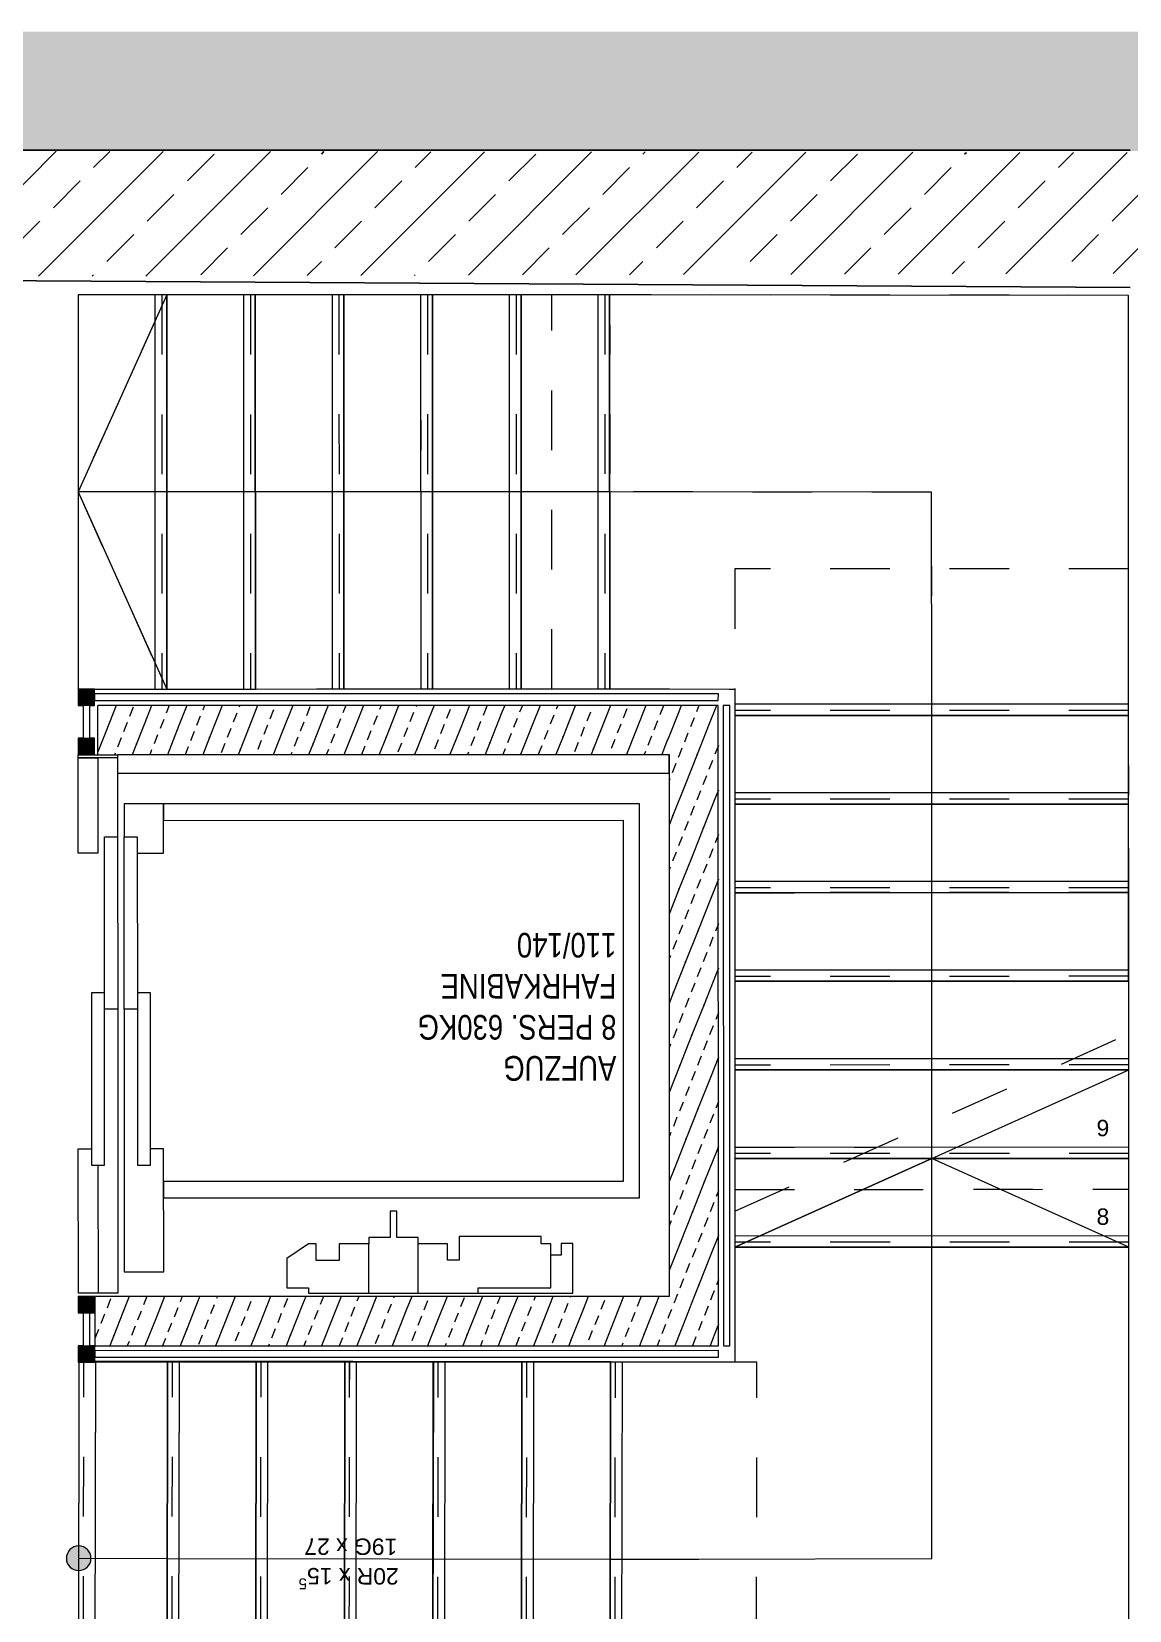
# Model space of a CAD drawing. Header units: millimetres. Extents: x 2865.5 to 2884.6, y 1727 to 1740.
# Drawn here: x 2877.34 to 2879.179, y 1734.844 to 1737.488 of the extents above; entities that cross this region are included whole.
import ezdxf

# ---------------------------------------------------------------- set-up
doc = ezdxf.new("R2010")
doc.units = ezdxf.units.MM
doc.set_wipeout_variables(frame=1)
doc.linetypes.add('Dashed Small', pattern=[141.111111, 70.555556, -70.555556])
doc.linetypes.add('Wipeout_Contour', pattern=[1000, 0, -1000])
for name, color, linetype in [('02-FIL-G00-L04-LILA', 223, 'Continuous'), ('02-FIL-G00-L04-STB', 8, 'Continuous'), ('New_010 Aussenwände', 7, 'Continuous'), ('New_015 Innenwände', 7, 'Continuous'), ('New_055 Treppen _ Lift', 7, 'Continuous'), ('New_Stützen', 7, 'Continuous')]:
    doc.layers.add(name, color=color, linetype=linetype)
for name, color, linetype, lineweight in [('New_010 Aussenwände_Pen_No__1', 7, 'Continuous', 13), ('New_015 Innenwände_Pen_No__1', 7, 'Continuous', 13), ('New_055 Treppen _ Lift_Pen_No__1', 7, 'Continuous', 13), ('New_055 Treppen _ Lift_Pen_No__91', 255, 'Continuous', 13), ('New_160 Beschriftungen Ausführung_Pen_No__1', 7, 'Continuous', 13), ('New_255 Plangrafiken_Pen_No__1', 7, 'Continuous', 13), ('New_Stützen_Pen_No__1', 7, 'Continuous', 13)]:
    doc.layers.add(name, color=color, linetype=linetype, lineweight=lineweight)
doc.layers.add('New_055 Treppen _ Lift_Pen_No__71', color=196, linetype='Continuous', lineweight=13, true_color=0x35006a)
doc.styles.add('GENERATED_STYLE_1', font='arial.ttf')
doc.styles.add('GENERATED_STYLE_2', font='arial.ttf', dxfattribs={"width": 0.8})
pattern_1 = [(45, (12240439.16, 356160438.36), (-70.710678, 70.710678), [30, -20]), (45, (12240403.8, 356160473.71), (-70.710678, 70.710678), [100, 0])]

# ---------------------------------------------------------------- blocks, each defined once
blk = doc.blocks.new('Stair_1', base_point=(12240439.2, 356160438.4))
at = {"layer": 'New_055 Treppen _ Lift_Pen_No__71', "linetype": 'Continuous', "lineweight": 13, "true_color": 0x35006a}
blk.add_hatch(color=196, dxfattribs=at).paths.add_polyline_path([(12550695.1, 356220336.9, 1), (12550665.3, 356220268.1, 1)])
at = {"layer": 'New_055 Treppen _ Lift_Pen_No__1', "color": 7, "linetype": 'Continuous', "lineweight": 13}
for p, q in [((12547981.4, 356222121.9), (12547475, 356220949.7)), ((12547981.4, 356222121.9), (12547475, 356220949.7)), ((12548923.9, 356220410.9), (12549401.4, 356221511.4)), ((12548923.9, 356220410.9), (12549401.4, 356221511.4)), ((12548923.9, 356220410.9), (12549401.4, 356221511.4)), ((12549433.5, 356221497.5), (12548956.1, 356220397)), ((12548956.1, 356220397), (12549433.5, 356221497.5)), ((12549171.7, 356220303.9), (12549649, 356221404)), ((12549681.1, 356221390.1), (12549203.8, 356220290)), ((12549203.8, 356220290), (12549681.1, 356221390.1)), ((12548294.8, 356221334.5), (12548025.8, 356220711.8)), ((12548947.5, 356221054.3), (12548294.8, 356221334.5)), ((12549419.4, 356220196.9), (12549896.6, 356221296.6)), ((12549928.7, 356221282.6), (12549451.6, 356220183)), ((12549451.6, 356220183), (12549928.7, 356221282.6)), ((12549667.2, 356220089.9), (12550144.2, 356221189.1)), ((12550176.3, 356221175.2), (12549699.3, 356220076)), ((12549699.3, 356220076), (12550176.3, 356221175.2)), ((12549914.9, 356219982.8), (12550391.7, 356221081.7)), ((12550423.9, 356221067.8), (12549947.1, 356219968.9)), ((12549947.1, 356219968.9), (12550423.9, 356221067.8)), ((12549194.7, 356220947.1), (12548947.5, 356221054.3)), ((12550162.7, 356219875.8), (12550639.3, 356220974.3)), ((12547475, 356220949.7), (12547368, 356220701.9)), ((12547475, 356220949.7), (12547368, 356220701.9)), ((12550432.6, 356220409.9), (12549194.7, 356220947.1)), ((12550671.4, 356220960.4), (12550194.8, 356219861.9)), ((12550194.8, 356219861.9), (12550671.4, 356220960.4)), ((12550396.7, 356219774.7), (12550873.1, 356220872.8)), ((12550442.6, 356219754.9), (12550919, 356220852.9)), ((12547368, 356220701.9), (12546725.8, 356219215.4)), ((12547368, 356220701.9), (12547260.9, 356220454.2)), ((12547368, 356220701.9), (12548469.6, 356220226.1)), ((12548469.6, 356220226.1), (12547368, 356220701.9)), ((12548025.8, 356220711.8), (12547918.8, 356220464)), ((12548455.7, 356220193.9), (12547354.1, 356220669.8)), ((12548455.7, 356220193.9), (12547354.1, 356220669.8)), ((12548455.7, 356220193.9), (12547354.1, 356220669.8)), ((12548576.6, 356220473.8), (12548608.2, 356220547)), ((12548576.6, 356220473.8), (12548608.2, 356220547)), ((12548608.2, 356220547), (12548709.7, 356220503.5)), ((12548608.2, 356220547), (12548709.7, 356220503.5)), ((12548709.7, 356220503.5), (12548956.1, 356220397)), ((12548709.7, 356220503.5), (12548956.1, 356220397)), ((12547260.9, 356220454.2), (12547153.9, 356220206.4)), ((12547260.9, 356220454.2), (12548362.6, 356219978.3)), ((12548362.6, 356219978.3), (12547260.9, 356220454.2)), ((12547918.8, 356220464), (12547276.6, 356218977.5)), ((12548469.6, 356220226.1), (12548576.6, 356220473.8)), ((12548469.6, 356220226.1), (12548576.6, 356220473.8)), ((12548348.7, 356219946.2), (12547247.1, 356220422)), ((12548956.1, 356220397), (12550396.7, 356219774.7)), ((12548956.1, 356220397), (12549203.8, 356220290)), ((12550680.2, 356220302.5), (12550432.6, 356220409.9)), ((12549203.8, 356220290), (12549451.6, 356220183)), ((12547153.9, 356220206.4), (12547046.9, 356219958.7)), ((12547153.9, 356220206.4), (12548255.5, 356219730.6)), ((12548255.5, 356219730.6), (12547153.9, 356220206.4)), ((12547827.5, 356218739.5), (12548469.6, 356220226.1)), ((12548362.6, 356219978.3), (12548469.6, 356220226.1)), ((12548241.7, 356219698.4), (12547140, 356220174.3)), ((12549451.6, 356220183), (12549699.3, 356220076)), ((12549699.3, 356220076), (12549947.1, 356219968.9)), ((12548255.5, 356219730.6), (12548362.6, 356219978.3)), ((12549947.1, 356219968.9), (12550194.8, 356219861.9)), ((12547046.9, 356219958.7), (12546939.9, 356219710.9)), ((12548134.6, 356219450.7), (12547033, 356219926.5)), ((12547046.9, 356219958.7), (12548148.5, 356219482.8)), ((12548148.5, 356219482.8), (12547046.9, 356219958.7)), ((12550194.8, 356219861.9), (12550442.6, 356219754.9)), ((12548148.5, 356219482.8), (12548255.5, 356219730.6)), ((12546939.9, 356219710.9), (12546832.9, 356219463.2)), ((12548027.6, 356219202.9), (12546926, 356219678.8)), ((12546939.9, 356219710.9), (12548041.5, 356219235)), ((12548041.5, 356219235), (12546939.9, 356219710.9)), ((12548041.5, 356219235), (12548148.5, 356219482.8)), ((12546832.9, 356219463.2), (12546725.8, 356219215.4)), ((12546832.9, 356219463.2), (12547934.5, 356218987.3)), ((12547934.5, 356218987.3), (12546832.9, 356219463.2)), ((12547920.6, 356218955.2), (12546819, 356219431)), ((12546725.5, 356219214.7), (12546218.7, 356218041.4)), ((12546725.5, 356219214.7), (12546218.7, 356218041.4)), ((12546725.5, 356219214.7), (12546712, 356219183.3)), ((12546725.8, 356219215.4), (12546725.5, 356219214.7)), ((12546725.8, 356219215.4), (12546725.5, 356219214.7)), ((12546725.8, 356219215.4), (12547827.5, 356218739.5)), ((12547827.5, 356218739.5), (12546725.8, 356219215.4)), ((12547934.5, 356218987.3), (12548041.5, 356219235)), ((12546712, 356219183.3), (12546549, 356218806)), ((12547813.6, 356218707.4), (12546712, 356219183.3)), ((12547813.6, 356218707.4), (12546712, 356219183.3)), ((12547813.6, 356218707.4), (12546712, 356219183.3)), ((12547276.3, 356218976.7), (12547007.1, 356218353.6)), ((12547276.6, 356218977.5), (12547276.3, 356218976.7)), ((12547827.5, 356218739.5), (12547934.5, 356218987.3)), ((12547795.6, 356218665.8), (12547827.1, 356218738.8)), ((12547813.6, 356218707.4), (12547827.1, 356218738.8)), ((12547827.1, 356218738.8), (12547827.5, 356218739.5)), ((12547827.1, 356218738.8), (12547827.5, 356218739.5)), ((12547795.6, 356218665.8), (12547813.6, 356218707.4)), ((12548144.9, 356218514.4), (12547795.6, 356218665.8)), ((12548144.9, 356218514.4), (12547795.6, 356218665.8)), ((12547669, 356217412.7), (12548144.9, 356218514.4)), ((12548144.9, 356218514.4), (12547669, 356217412.7)), ((12548177, 356218500.5), (12547701.2, 356217398.9)), ((12548177, 356218500.5), (12547701.2, 356217398.9)), ((12548177, 356218500.5), (12547701.2, 356217398.9)), ((12549631.4, 356217872.2), (12548144.9, 356218514.4)), ((12548392.7, 356218407.3), (12548144.9, 356218514.4)), ((12547916.8, 356217305.7), (12548392.7, 356218407.3)), ((12548392.7, 356218407.3), (12547916.8, 356217305.7)), ((12548424.8, 356218393.5), (12547948.9, 356217291.8)), ((12548640.4, 356218300.3), (12548392.7, 356218407.3)), ((12547007.1, 356218353.6), (12547906.6, 356217963.7)), ((12548164.5, 356217198.7), (12548640.4, 356218300.3)), ((12548640.4, 356218300.3), (12548164.5, 356217198.7)), ((12548672.5, 356218286.4), (12548196.7, 356217184.8)), ((12548888.2, 356218193.3), (12548640.4, 356218300.3)), ((12548412.3, 356217091.7), (12548888.2, 356218193.3)), ((12548888.2, 356218193.3), (12548412.3, 356217091.7)), ((12549135.9, 356218086.3), (12548888.2, 356218193.3)), ((12548920.3, 356218179.4), (12548444.4, 356217077.8)), ((12548660, 356216984.6), (12549135.9, 356218086.3)), ((12549135.9, 356218086.3), (12548660, 356216984.6)), ((12549383.7, 356217979.2), (12549135.9, 356218086.3)), ((12546218.7, 356218041.4), (12547668.3, 356217413)), ((12546218.7, 356218041.4), (12547668.3, 356217413)), ((12549168, 356218072.4), (12548692.2, 356216970.8)), ((12547906.6, 356217963.7), (12547907, 356217963.6)), ((12547907, 356217963.6), (12549145.7, 356217428.4)), ((12548907.8, 356216877.6), (12549383.7, 356217979.2)), ((12549383.7, 356217979.2), (12548907.8, 356216877.6)), ((12549415.8, 356217965.4), (12548939.9, 356216863.7)), ((12549631.4, 356217872.2), (12549383.7, 356217979.2)), ((12549393.5, 356217321.4), (12549383.7, 356217979.2)), ((12549155.5, 356216770.6), (12549631.4, 356217872.2)), ((12549155.5, 356216770.6), (12549631.4, 356217872.2)), ((12547668.3, 356217413), (12547669, 356217412.7)), ((12547668.3, 356217413), (12547669, 356217412.7)), ((12549145.7, 356217428.4), (12549393.5, 356217321.4)), ((12547669, 356217412.7), (12549155.5, 356216770.6)), ((12547669, 356217412.7), (12547916.8, 356217305.7)), ((12548907.8, 356216877.6), (12549393.5, 356217321.4)), ((12547916.8, 356217305.7), (12548164.5, 356217198.7)), ((12548164.5, 356217198.7), (12548412.3, 356217091.7)), ((12548412.3, 356217091.7), (12548660, 356216984.6)), ((12548660, 356216984.6), (12548907.8, 356216877.6)), ((12548907.8, 356216877.6), (12549155.5, 356216770.6))]:
    blk.add_line(p, q, dxfattribs=at)
at = {"layer": 'New_055 Treppen _ Lift_Pen_No__1', "color": 7, "linetype": 'Dashed Small', "lineweight": 13}
for p, q in [((12549024.1, 356221674.4), (12548546.9, 356220574.6)), ((12549419.8, 356221503.5), (12548942.3, 356220403)), ((12549667.4, 356221396), (12549190, 356220296)), ((12549914.9, 356221288.6), (12549437.8, 356220188.9)), ((12550162.5, 356221181.2), (12549685.5, 356220081.9)), ((12550410.1, 356221073.8), (12549933.3, 356219974.9)), ((12550657.7, 356220966.3), (12550181, 356219867.9)), ((12550905.3, 356220858.9), (12550428.8, 356219760.8)), ((12547362, 356220688.2), (12548463.6, 356220212.3)), ((12548399.8, 356220064.4), (12547298.1, 356220540.3)), ((12548546.9, 356220574.6), (12548956.1, 356220397)), ((12547255, 356220440.4), (12548356.6, 356219964.5)), ((12547148, 356220192.6), (12548249.6, 356219716.8)), ((12547041, 356219944.9), (12548142.6, 356219469)), ((12546933.9, 356219697.1), (12548035.5, 356219221.3)), ((12546826.9, 356219449.4), (12547928.5, 356218973.5)), ((12546719.9, 356219201.6), (12547821.5, 356218725.8)), ((12546549, 356218806), (12547650.6, 356218330.1)), ((12547650.6, 356218330.1), (12547795.6, 356218665.8)), ((12547682.8, 356217406.8), (12548158.7, 356218508.4)), ((12548306.5, 356218444.5), (12547830.7, 356217342.9)), ((12547930.5, 356217299.8), (12548406.4, 356218401.4)), ((12548178.3, 356217192.7), (12548654.2, 356218294.4)), ((12548426, 356217085.7), (12548901.9, 356218187.3)), ((12548673.8, 356216978.7), (12549149.7, 356218080.3)), ((12548921.6, 356216871.7), (12549397.4, 356217973.3))]:
    blk.add_line(p, q, dxfattribs=at)
at = {"layer": 'New_055 Treppen _ Lift_Pen_No__1', "color": 7, "linetype": 'Continuous', "lineweight": 13, "flags": 128}
blk.add_lwpolyline([(12550695.1, 356220336.9, 1), (12550665.3, 356220268.1, 1)], format="xyb", close=True, dxfattribs=at)
blk = doc.blocks.new('Stair_2', base_point=(12240439.2, 356160438.4))
at = {"layer": 'New_055 Treppen _ Lift_Pen_No__71', "linetype": 'Continuous', "lineweight": 13, "true_color": 0x35006a}
blk.add_hatch(color=196, dxfattribs=at).paths.add_polyline_path([(12550695.1, 356220336.9, 1), (12550665.3, 356220268.1, 1)])
at = {"layer": 'New_055 Treppen _ Lift_Pen_No__1', "color": 7, "linetype": 'Continuous', "lineweight": 13}
for p, q in [((12547981.4, 356222121.9), (12547475, 356220949.7)), ((12547981.4, 356222121.9), (12547475, 356220949.7)), ((12548923.8, 356220410.6), (12549401.4, 356221511.4)), ((12548923.8, 356220410.6), (12549401.4, 356221511.4)), ((12548923.8, 356220410.6), (12549401.4, 356221511.4)), ((12549433.5, 356221497.5), (12548955.9, 356220396.6)), ((12548955.9, 356220396.6), (12549433.5, 356221497.5)), ((12549171.4, 356220303.2), (12549649, 356221404)), ((12549681.1, 356221390.1), (12549203.5, 356220289.2)), ((12549203.5, 356220289.2), (12549681.1, 356221390.1)), ((12548294.8, 356221334.5), (12548025.8, 356220711.8)), ((12548947.5, 356221054.3), (12548294.8, 356221334.5)), ((12549418.9, 356220195.7), (12549896.6, 356221296.6)), ((12549928.7, 356221282.6), (12549451, 356220181.8)), ((12549451, 356220181.8), (12549928.7, 356221282.6)), ((12549666.5, 356220088.3), (12550144.2, 356221189.1)), ((12550176.3, 356221175.2), (12549698.6, 356220074.4)), ((12549698.6, 356220074.4), (12550176.3, 356221175.2)), ((12549914.1, 356219980.9), (12550391.7, 356221081.7)), ((12550423.9, 356221067.8), (12549946.2, 356219966.9)), ((12549946.2, 356219966.9), (12550423.9, 356221067.8)), ((12549194.7, 356220947.1), (12548947.5, 356221054.3)), ((12550161.7, 356219873.5), (12550639.3, 356220974.3)), ((12547475, 356220949.7), (12547368, 356220701.9)), ((12547475, 356220949.7), (12547368, 356220701.9)), ((12550432.6, 356220409.9), (12549194.7, 356220947.1)), ((12550671.4, 356220960.4), (12550193.8, 356219859.5)), ((12550193.8, 356219859.5), (12550671.4, 356220960.4)), ((12550395.5, 356219772), (12550873.1, 356220872.8)), ((12550441.4, 356219752.1), (12550919, 356220852.9)), ((12547368, 356220701.9), (12547153.9, 356220206.4)), ((12547368, 356220701.9), (12547260.9, 356220454.2)), ((12547368, 356220701.9), (12548469.6, 356220226.1)), ((12548469.6, 356220226.1), (12547368, 356220701.9)), ((12547368, 356220701.9), (12547811.8, 356220216.2)), ((12548025.8, 356220711.8), (12547918.8, 356220464)), ((12548384.3, 356220224.8), (12547354.1, 356220669.8)), ((12548384.3, 356220224.8), (12547354.1, 356220669.8)), ((12548384.3, 356220224.8), (12547354.1, 356220669.8)), ((12548576.6, 356220473.8), (12548608.2, 356220547)), ((12548576.6, 356220473.8), (12548608.2, 356220547)), ((12548608.2, 356220547), (12548709.7, 356220503.5)), ((12548608.2, 356220547), (12548709.7, 356220503.5)), ((12548709.7, 356220503.5), (12548923.8, 356220410.6)), ((12548709.7, 356220503.5), (12548955.9, 356220396.6)), ((12547260.9, 356220454.2), (12547153.9, 356220206.4)), ((12547260.9, 356220454.2), (12547811.8, 356220216.2)), ((12547811.8, 356220216.2), (12547260.9, 356220454.2)), ((12547918.8, 356220464), (12547811.8, 356220216.2)), ((12548469.6, 356220226.1), (12548576.6, 356220473.8)), ((12548469.6, 356220226.1), (12548576.6, 356220473.8)), ((12547726.4, 356220215), (12547247.1, 356220422)), ((12548923.8, 356220410.6), (12548955.9, 356220396.6)), ((12548955.9, 356220396.6), (12550395.5, 356219772)), ((12548955.9, 356220396.6), (12549203.5, 356220289.2)), ((12550680.2, 356220302.5), (12550432.6, 356220409.9)), ((12549203.5, 356220289.2), (12549451, 356220181.8)), ((12548469.6, 356220226.1), (12547153.9, 356220206.4)), ((12547811.8, 356220216.2), (12548469.6, 356220226.1)), ((12549451, 356220181.8), (12549698.6, 356220074.4)), ((12549698.6, 356220074.4), (12549946.2, 356219966.9)), ((12549946.2, 356219966.9), (12550193.8, 356219859.5)), ((12550193.8, 356219859.5), (12550441.4, 356219752.1))]:
    blk.add_line(p, q, dxfattribs=at)
at = {"layer": 'New_055 Treppen _ Lift_Pen_No__1', "color": 7, "linetype": 'Dashed Small', "lineweight": 13}
for p, q in [((12549024.1, 356221674.4), (12548546.8, 356220574.2)), ((12549419.8, 356221503.5), (12548942.1, 356220402.6)), ((12549667.4, 356221396), (12549189.7, 356220295.2)), ((12549914.9, 356221288.6), (12549437.3, 356220187.8)), ((12550162.5, 356221181.2), (12549684.9, 356220080.3)), ((12550410.1, 356221073.8), (12549932.4, 356219972.9)), ((12550657.7, 356220966.3), (12550180, 356219865.5)), ((12550905.3, 356220858.9), (12550427.6, 356219758.1)), ((12547362, 356220688.2), (12548433, 356220225.5)), ((12548040.4, 356220219.7), (12547298.1, 356220540.3)), ((12548546.8, 356220574.2), (12548709.7, 356220503.5)), ((12547255, 356220440.4), (12547775.2, 356220215.7)), ((12547110.4, 356220105.8), (12546725.8, 356219215.4)), ((12547110.4, 356220105.8), (12547046.9, 356219958.7)), ((12548426.1, 356220125.4), (12547110.4, 356220105.8)), ((12547768.3, 356220115.6), (12547276.6, 356218977.5)), ((12548241.7, 356219698.4), (12547292.4, 356220108.5)), ((12547827.5, 356218739.5), (12548426.1, 356220125.4)), ((12548348.7, 356219946.2), (12547950.2, 356220118.3)), ((12548399.8, 356220064.4), (12548264.2, 356220123)), ((12548362.6, 356219978.3), (12548426.1, 356220125.4)), ((12548255.5, 356219730.6), (12548362.6, 356219978.3)), ((12547046.9, 356219958.7), (12546939.9, 356219710.9)), ((12548134.6, 356219450.7), (12547033, 356219926.5)), ((12548148.5, 356219482.8), (12548255.5, 356219730.6)), ((12546939.9, 356219710.9), (12546832.9, 356219463.2)), ((12548027.6, 356219202.9), (12546926, 356219678.8)), ((12548041.5, 356219235), (12548148.5, 356219482.8)), ((12546832.9, 356219463.2), (12546725.8, 356219215.4)), ((12547920.6, 356218955.2), (12546819, 356219431)), ((12546725.5, 356219214.7), (12546218.7, 356218041.4)), ((12546725.5, 356219214.7), (12546218.7, 356218041.4)), ((12546725.5, 356219214.7), (12546712, 356219183.3)), ((12546725.8, 356219215.4), (12546725.5, 356219214.7)), ((12546725.8, 356219215.4), (12546725.5, 356219214.7)), ((12547934.5, 356218987.3), (12548041.5, 356219235)), ((12546712, 356219183.3), (12546549, 356218806)), ((12547813.6, 356218707.4), (12546712, 356219183.3)), ((12547813.6, 356218707.4), (12546712, 356219183.3)), ((12547813.6, 356218707.4), (12546712, 356219183.3)), ((12547276.3, 356218976.7), (12547007.1, 356218353.6)), ((12547276.6, 356218977.5), (12547276.3, 356218976.7)), ((12547827.5, 356218739.5), (12547934.5, 356218987.3)), ((12546549, 356218806), (12547650.6, 356218330.1)), ((12547795.6, 356218665.8), (12547827.1, 356218738.8)), ((12547813.6, 356218707.4), (12547827.1, 356218738.8)), ((12547827.1, 356218738.8), (12547827.5, 356218739.5)), ((12547827.1, 356218738.8), (12547827.5, 356218739.5)), ((12547650.6, 356218330.1), (12547795.6, 356218665.8)), ((12547795.6, 356218665.8), (12547813.6, 356218707.4)), ((12548144.9, 356218514.4), (12547795.6, 356218665.8)), ((12548144.9, 356218514.4), (12547795.6, 356218665.8)), ((12548177, 356218500.5), (12547701.2, 356217398.9)), ((12548177, 356218500.5), (12547701.2, 356217398.9)), ((12548177, 356218500.5), (12547701.2, 356217398.9)), ((12549631.4, 356217872.2), (12548144.9, 356218514.4)), ((12548392.7, 356218407.3), (12548144.9, 356218514.4)), ((12548306.5, 356218444.5), (12547830.7, 356217342.9)), ((12548424.8, 356218393.5), (12547948.9, 356217291.8)), ((12548640.4, 356218300.3), (12548392.7, 356218407.3)), ((12547007.1, 356218353.6), (12547906.6, 356217963.7)), ((12548672.5, 356218286.4), (12548196.7, 356217184.8)), ((12548888.2, 356218193.3), (12548640.4, 356218300.3)), ((12549135.9, 356218086.3), (12548888.2, 356218193.3)), ((12548920.3, 356218179.4), (12548444.4, 356217077.8)), ((12549383.7, 356217979.2), (12549135.9, 356218086.3)), ((12546218.7, 356218041.4), (12547668.3, 356217413)), ((12546218.7, 356218041.4), (12547668.3, 356217413)), ((12549168, 356218072.4), (12548692.2, 356216970.8)), ((12547906.6, 356217963.7), (12547907, 356217963.6)), ((12547907, 356217963.6), (12549145.7, 356217428.4)), ((12549415.8, 356217965.4), (12548939.9, 356216863.7)), ((12549631.4, 356217872.2), (12549383.7, 356217979.2)), ((12549393.5, 356217321.4), (12549383.7, 356217979.2)), ((12549155.5, 356216770.6), (12549631.4, 356217872.2)), ((12547668.3, 356217413), (12547669, 356217412.7)), ((12547668.3, 356217413), (12547669, 356217412.7)), ((12549145.7, 356217428.4), (12549393.5, 356217321.4)), ((12547669, 356217412.7), (12549155.5, 356216770.6)), ((12547669, 356217412.7), (12547916.8, 356217305.7)), ((12548907.8, 356216877.6), (12549393.5, 356217321.4)), ((12547916.8, 356217305.7), (12548164.5, 356217198.7)), ((12548164.5, 356217198.7), (12548412.3, 356217091.7)), ((12548412.3, 356217091.7), (12548660, 356216984.6)), ((12548660, 356216984.6), (12548907.8, 356216877.6)), ((12548907.8, 356216877.6), (12549155.5, 356216770.6))]:
    blk.add_line(p, q, dxfattribs=at)
at = {"layer": 'New_055 Treppen _ Lift_Pen_No__1', "color": 7, "linetype": 'Continuous', "lineweight": 13, "flags": 128}
blk.add_lwpolyline([(12550695.1, 356220336.9, 1), (12550665.3, 356220268.1, 1)], format="xyb", close=True, dxfattribs=at)
at = {"layer": 'New_055 Treppen _ Lift_Pen_No__91', "color": 255, "linetype": 'Dashed Small', "lineweight": 13}
for p, q in [((12547377.7, 356220109.7), (12548255.5, 356219730.6)), ((12548255.5, 356219730.6), (12547377.7, 356220109.7)), ((12548035.5, 356220119.6), (12548362.6, 356219978.3)), ((12548362.6, 356219978.3), (12548035.5, 356220119.6)), ((12547046.9, 356219958.7), (12548148.5, 356219482.8)), ((12548148.5, 356219482.8), (12547046.9, 356219958.7)), ((12546939.9, 356219710.9), (12548041.5, 356219235)), ((12548041.5, 356219235), (12546939.9, 356219710.9)), ((12546832.9, 356219463.2), (12547934.5, 356218987.3)), ((12547934.5, 356218987.3), (12546832.9, 356219463.2)), ((12546725.8, 356219215.4), (12547827.5, 356218739.5)), ((12547827.5, 356218739.5), (12546725.8, 356219215.4)), ((12547669, 356217412.7), (12548144.9, 356218514.4)), ((12548144.9, 356218514.4), (12547669, 356217412.7)), ((12547916.8, 356217305.7), (12548392.7, 356218407.3)), ((12548392.7, 356218407.3), (12547916.8, 356217305.7)), ((12548164.5, 356217198.7), (12548640.4, 356218300.3)), ((12548640.4, 356218300.3), (12548164.5, 356217198.7)), ((12548412.3, 356217091.7), (12548888.2, 356218193.3)), ((12548888.2, 356218193.3), (12548412.3, 356217091.7)), ((12548660, 356216984.6), (12549135.9, 356218086.3)), ((12549135.9, 356218086.3), (12548660, 356216984.6)), ((12548907.8, 356216877.6), (12549383.7, 356217979.2)), ((12549383.7, 356217979.2), (12548907.8, 356216877.6)), ((12549155.5, 356216770.6), (12549631.4, 356217872.2))]:
    blk.add_line(p, q, dxfattribs=at)
at = {"layer": 'New_055 Treppen _ Lift_Pen_No__1', "color": 7, "lineweight": 13, "char_height": 50, "style": 'GENERATED_STYLE_1'}
for s, insert, attachment_point, rotation in [('\\A1;{\\pqc;\\pt0,50;\\fArial|b0|i0|c0|p0;\\W1.000000;20R x \\fArial|b0|i0|c0|p0;\\W1.000000;15\\fArial|b0|i0|c0|p0;\\W1.000000;\\A1{\\H.66x;\\S5^  ;}\\fArial|b0|i0|c0|p0;\\W1.000000;\\fArial|b0|i0|c0|p0;\\W1.000000;\\fArial|b0|i0|c0|p0;\\W1.000000;\\fArial|b0|i0|c0|p0;\\W1.000000;\\A1{\\H.66x;\\S^  ;}\\fArial|b0|i0|c0|p0;\\W1.000000;\\fArial|b0|i0|c0|p0;\\W1.000000;\\fArial|b0|i0|c0|p0;\\W1.000000;\\fArial|b0|i0|c0|p0;\\W1.000000;\\A1{\\H.66x;\\S^  ;}\\fArial|b0|i0|c0|p0;\\W1.000000;}', (12549943, 356220637.7), 8, 336.5439), ('\\A1;{\\pqc;\\pt0,50;\\fArial|b0|i0|c0|p0;\\W1.000000;19G x \\fArial|b0|i0|c0|p0;\\W1.000000;27\\fArial|b0|i0|c0|p0;\\W1.000000;\\A1{\\H.66x;\\S^  ;}\\fArial|b0|i0|c0|p0;\\W1.000000;\\fArial|b0|i0|c0|p0;\\W1.000000;\\fArial|b0|i0|c0|p0;\\W1.000000;\\fArial|b0|i0|c0|p0;\\W1.000000;\\A1{\\H.66x;\\S^  ;}\\fArial|b0|i0|c0|p0;\\W1.000000;\\fArial|b0|i0|c0|p0;\\W1.000000;\\fArial|b0|i0|c0|p0;\\W1.000000;\\fArial|b0|i0|c0|p0;\\W1.000000;\\A1{\\H.66x;\\S^  ;}\\fArial|b0|i0|c0|p0;\\W1.000000;}', (12549932.9, 356220614.3), 2, 336.5439), ('\\A1;{\\pql;\\fArial|b0|i0|c0|p0;\\W1.000000;8}', (12547421.4, 356220578.1), 4, 156.6372), ('\\A1;{\\pql;\\fArial|b0|i0|c0|p0;\\W1.000000;9}', (12547314.4, 356220330.4), 4, 156.6372)]:
    blk.add_mtext(s, dxfattribs=dict(at, insert=insert, attachment_point=attachment_point, rotation=rotation))
blk = doc.blocks.new('Wall_35', base_point=(12550319.2, 356219590.3))
at = {"layer": 'New_015 Innenwände', "linetype": 'Continuous', "lineweight": 0, "true_color": 0x000000}
h = blk.add_hatch(dxfattribs=at)
h.set_pattern_fill('BETON_BEWEHRT_SN46', color=18, style=0, pattern_type=2)
h.set_pattern_definition(pattern_1)
h.paths.add_polyline_path([(12548574.9, 356220343.8), (12548712.6, 356220284.3), (12548634.4, 356220481.5)])
h = blk.add_hatch(dxfattribs=at)
h.set_pattern_fill('BETON_BEWEHRT_SN46', color=18, style=0, pattern_type=2)
h.set_pattern_definition(pattern_1)
h.paths.add_polyline_path([(12548634.4, 356220481.5), (12548712.6, 356220284.3), (12548772.1, 356220422)])
h = blk.add_hatch(dxfattribs=at)
h.set_pattern_fill('BETON_BEWEHRT_SN46', color=18, style=0, pattern_type=2)
h.set_pattern_definition(pattern_1)
h.paths.add_polyline_path([(12548712.6, 356220284.3), (12550319.2, 356219590.3), (12550378.6, 356219728), (12548772.1, 356220422)])
at = {"layer": 'New_015 Innenwände_Pen_No__1', "color": 7, "linetype": 'Continuous', "lineweight": 13, "flags": 128}
for points in [[(12548634.4, 356220481.5), (12548574.9, 356220343.8)], [(12550378.6, 356219728), (12548634.4, 356220481.5)], [(12548712.6, 356220284.3), (12550319.2, 356219590.3)], [(12550319.2, 356219590.3), (12550378.6, 356219728)]]:
    blk.add_lwpolyline(points, dxfattribs=at)
blk = doc.blocks.new('Wall_36', base_point=(12548712.6, 356220284.3))
at = {"layer": 'New_015 Innenwände', "linetype": 'Continuous', "lineweight": 0, "true_color": 0x000000}
h = blk.add_hatch(dxfattribs=at)
h.set_pattern_fill('BETON_BEWEHRT_SN46', color=18, style=0, pattern_type=2)
h.set_pattern_definition(pattern_1)
h.paths.add_polyline_path([(12548574.9, 356220343.8), (12547920.6, 356218829.1), (12548058.3, 356218769.6), (12548712.6, 356220284.3)])
h = blk.add_hatch(dxfattribs=at)
h.set_pattern_fill('BETON_BEWEHRT_SN46', color=18, style=0, pattern_type=2)
h.set_pattern_definition(pattern_1)
h.paths.add_polyline_path([(12547861.1, 356218691.4), (12548058.3, 356218769.6), (12547920.6, 356218829.1)])
h = blk.add_hatch(dxfattribs=at)
h.set_pattern_fill('BETON_BEWEHRT_SN46', color=18, style=0, pattern_type=2)
h.set_pattern_definition(pattern_1)
h.paths.add_polyline_path([(12548058.3, 356218769.6), (12547861.1, 356218691.4), (12547998.8, 356218631.9)])
at = {"layer": 'New_015 Innenwände_Pen_No__1', "color": 7, "linetype": 'Continuous', "lineweight": 13, "flags": 128}
for points in [[(12548574.9, 356220343.8), (12547861.1, 356218691.4)], [(12548058.3, 356218769.6), (12548712.6, 356220284.3)], [(12547861.1, 356218691.4), (12547998.8, 356218631.9)]]:
    blk.add_lwpolyline(points, dxfattribs=at)
blk = doc.blocks.new('Wall_48', base_point=(12548058.3, 356218769.6))
at = {"layer": 'New_015 Innenwände', "linetype": 'Continuous', "lineweight": 0, "true_color": 0x000000}
h = blk.add_hatch(dxfattribs=at)
h.set_pattern_fill('BETON_BEWEHRT_SN46', color=18, style=0, pattern_type=2)
h.set_pattern_definition(pattern_1)
h.paths.add_polyline_path([(12547998.8, 356218631.9), (12549596.2, 356217941.9), (12549655.6, 356218079.6), (12548058.3, 356218769.6)])
at = {"layer": 'New_015 Innenwände_Pen_No__1', "color": 7, "linetype": 'Continuous', "lineweight": 13, "flags": 128}
for points in [[(12549655.6, 356218079.6), (12548058.3, 356218769.6)], [(12547998.8, 356218631.9), (12549596.2, 356217941.9)], [(12549655.6, 356218079.6), (12549596.2, 356217941.9)]]:
    blk.add_lwpolyline(points, dxfattribs=at)
blk = doc.blocks.new('Wall_58', base_point=(12547851.2, 356218668.5))
at = {"color": 254, "linetype": 'Wipeout_Contour', "lineweight": 0, "ltscale": 1425757016.118235}
blk.add_wipeout([(12547847.2, 356218659.3), (12549591.5, 356217905.8), (12549599.4, 356217924.2), (12547855.2, 356218677.6)], dxfattribs=at).dxf.layer = 'New_010 Aussenwände'
at = {"layer": 'New_010 Aussenwände_Pen_No__1', "color": 7, "linetype": 'Continuous', "lineweight": 13, "flags": 128}
for points in [[(12547855.2, 356218677.6), (12547847.2, 356218659.3)], [(12549599.4, 356217924.2), (12547855.2, 356218677.6)], [(12547847.2, 356218659.3), (12549591.5, 356217905.8)], [(12549591.5, 356217905.8), (12549599.4, 356217924.2)]]:
    blk.add_lwpolyline(points, dxfattribs=at)
blk = doc.blocks.new('Wall_59', base_point=(12549628.3, 356217928))
at = {"color": 254, "linetype": 'Wipeout_Contour', "lineweight": 0, "ltscale": 1425755875.943101}
blk.add_wipeout([(12549637.5, 356217924.1), (12549677.1, 356218015.9), (12549658.8, 356218023.8), (12549619.1, 356217932)], dxfattribs=at).dxf.layer = 'New_010 Aussenwände'
at = {"layer": 'New_010 Aussenwände_Pen_No__1', "color": 7, "linetype": 'Continuous', "lineweight": 13, "flags": 128}
for points in [[(12549658.8, 356218023.8), (12549619.1, 356217932)], [(12549637.5, 356217924.1), (12549677.1, 356218015.9)], [(12549677.1, 356218015.9), (12549658.8, 356218023.8)], [(12549619.1, 356217932), (12549637.5, 356217924.1)]]:
    blk.add_lwpolyline(points, dxfattribs=at)
blk = doc.blocks.new('Wall_60', base_point=(12547838.2, 356218701.3))
at = {"color": 254, "linetype": 'Wipeout_Contour', "lineweight": 0, "ltscale": 1425762161.398178}
blk.add_wipeout([(12547847.4, 356218697.4), (12548620.7, 356220487.5), (12548602.3, 356220495.4), (12547829, 356218705.3)], dxfattribs=at).dxf.layer = 'New_010 Aussenwände'
at = {"layer": 'New_010 Aussenwände_Pen_No__1', "color": 7, "linetype": 'Continuous', "lineweight": 13, "flags": 128}
for points in [[(12548602.3, 356220495.4), (12547829, 356218705.3)], [(12548620.7, 356220487.5), (12548602.3, 356220495.4)], [(12547847.4, 356218697.4), (12548620.7, 356220487.5)], [(12547829, 356218705.3), (12547847.4, 356218697.4)]]:
    blk.add_lwpolyline(points, dxfattribs=at)
blk = doc.blocks.new('Wall_61', base_point=(12548644.3, 356220504.5))
at = {"color": 254, "linetype": 'Wipeout_Contour', "lineweight": 0, "ltscale": 1425764467.405309}
blk.add_wipeout([(12548640.4, 356220495.3), (12550384.6, 356219741.8), (12550392.5, 356219760.2), (12548648.3, 356220513.7)], dxfattribs=at).dxf.layer = 'New_010 Aussenwände'
at = {"layer": 'New_010 Aussenwände_Pen_No__1', "color": 7, "linetype": 'Continuous', "lineweight": 13, "flags": 128}
for points in [[(12548648.3, 356220513.7), (12548640.4, 356220495.3)], [(12548640.4, 356220495.3), (12550384.6, 356219741.8)], [(12550392.5, 356219760.2), (12548648.3, 356220513.7)], [(12550384.6, 356219741.8), (12550392.5, 356219760.2)]]:
    blk.add_lwpolyline(points, dxfattribs=at)
blk = doc.blocks.new('Wall_62', base_point=(12550401.6, 356219718.1))
at = {"color": 254, "linetype": 'Wipeout_Contour', "lineweight": 0, "ltscale": 1425762768.308286}
blk.add_wipeout([(12550392.4, 356219722.1), (12550352.8, 356219630.3), (12550371.1, 356219622.4), (12550410.8, 356219714.2)], dxfattribs=at).dxf.layer = 'New_010 Aussenwände'
at = {"layer": 'New_010 Aussenwände_Pen_No__1', "color": 7, "linetype": 'Continuous', "lineweight": 13, "flags": 128}
for points in [[(12550392.4, 356219722.1), (12550352.8, 356219630.3)], [(12550410.8, 356219714.2), (12550392.4, 356219722.1)], [(12550371.1, 356219622.4), (12550410.8, 356219714.2)], [(12550352.8, 356219630.3), (12550371.1, 356219622.4)]]:
    blk.add_lwpolyline(points, dxfattribs=at)
blk = doc.blocks.new('Column_1', base_point=(12550352, 356219603.4))
at = {"layer": 'New_Stützen', "linetype": 'Continuous', "lineweight": 0, "true_color": 0x000000}
blk.add_hatch(color=18, dxfattribs=at).paths.add_polyline_path([(12550319.2, 356219590.3), (12550365.1, 356219570.5), (12550384.9, 356219616.4), (12550371.1, 356219622.4), (12550352.8, 356219630.3), (12550339, 356219636.2)])
at = {"layer": 'New_Stützen_Pen_No__1', "color": 7, "linetype": 'Continuous', "lineweight": 13, "flags": 128}
for points in [[(12550352.8, 356219630.3), (12550339, 356219636.2)], [(12550319.2, 356219590.3), (12550365.1, 356219570.5), (12550384.9, 356219616.4), (12550371.1, 356219622.4)]]:
    blk.add_lwpolyline(points, dxfattribs=at)
blk = doc.blocks.new('Column_2', base_point=(12550411.5, 356219741.1))
at = {"layer": 'New_Stützen', "linetype": 'Continuous', "lineweight": 0, "true_color": 0x000000}
blk.add_hatch(color=18, dxfattribs=at).paths.add_polyline_path([(12550384.6, 356219741.8), (12550378.6, 356219728), (12550392.4, 356219722.1), (12550410.8, 356219714.2), (12550424.5, 356219708.2), (12550444.4, 356219754.1), (12550398.5, 356219773.9), (12550392.5, 356219760.2)])
at = {"layer": 'New_Stützen_Pen_No__1', "color": 7, "linetype": 'Continuous', "lineweight": 13, "flags": 128}
for points in [[(12550410.8, 356219714.2), (12550424.5, 356219708.2), (12550444.4, 356219754.1), (12550398.5, 356219773.9), (12550392.5, 356219760.2)], [(12550384.6, 356219741.8), (12550378.6, 356219728), (12550392.4, 356219722.1)]]:
    blk.add_lwpolyline(points, dxfattribs=at)
blk = doc.blocks.new('Column_5', base_point=(12549618.4, 356217905.1))
at = {"layer": 'New_Stützen', "linetype": 'Continuous', "lineweight": 0, "true_color": 0x000000}
blk.add_hatch(color=18, dxfattribs=at).paths.add_polyline_path([(12549585.5, 356217892), (12549631.4, 356217872.2), (12549651.2, 356217918.1), (12549637.5, 356217924.1), (12549619.1, 356217932), (12549605.3, 356217937.9), (12549599.4, 356217924.2), (12549591.5, 356217905.8)])
at = {"layer": 'New_Stützen_Pen_No__1', "color": 7, "linetype": 'Continuous', "lineweight": 13, "flags": 128}
for points in [[(12549591.5, 356217905.8), (12549585.5, 356217892), (12549631.4, 356217872.2), (12549651.2, 356217918.1), (12549637.5, 356217924.1)], [(12549619.1, 356217932), (12549605.3, 356217937.9), (12549599.4, 356217924.2)]]:
    blk.add_lwpolyline(points, dxfattribs=at)
blk = doc.blocks.new('Column_6', base_point=(12549677.9, 356218042.8))
at = {"layer": 'New_Stützen', "linetype": 'Continuous', "lineweight": 0, "true_color": 0x000000}
blk.add_hatch(color=18, dxfattribs=at).paths.add_polyline_path([(12549664.8, 356218075.6), (12549645, 356218029.7), (12549658.8, 356218023.8), (12549677.1, 356218015.9), (12549690.9, 356218009.9), (12549710.7, 356218055.8)])
at = {"layer": 'New_Stützen_Pen_No__1', "color": 7, "linetype": 'Continuous', "lineweight": 13, "flags": 128}
blk.add_lwpolyline([(12549677.1, 356218015.9), (12549690.9, 356218009.9), (12549710.7, 356218055.8), (12549664.8, 356218075.6), (12549645, 356218029.7), (12549658.8, 356218023.8)], dxfattribs=at)

msp = doc.modelspace()

# ---------------------------------------------------------------- hatches: boundary and pattern name
at = {"layer": '02-FIL-G00-L04-LILA'}
h = msp.add_hatch(dxfattribs=at)
h.set_pattern_fill('HONEY', color=8, scale=0.01, angle=107.0465, style=0)
h.set_pattern_definition([(90, (2869.415287, 1707.450875), (-0.0274963, 0.047625), [0.03175, -0.0635]), (210, (2869.415287, 1707.450875), (-0.02749631, -0.047624994), [0.03175, -0.0635]), (150, (2869.415287, 1707.450875), (-0.05499261, 6e-09), [-0.0635, 0.03175])])
h.paths.add_polyline_path([(2884.5725, 1737.4882), (2883.3053, 1737.4882), (2876.6132, 1737.4882), (2876.6132, 1737.2882), (2884.5721, 1737.2882)])
h = msp.add_hatch(dxfattribs=at)
h.set_pattern_fill('HONEY', color=8, scale=0.01, angle=107.0465, style=0)
h.set_pattern_definition([(90, (2869.419366, 1707.252193), (-0.0274963, 0.047625), [0.03175, -0.0635]), (210, (2869.419366, 1707.252193), (-0.02749631, -0.047624994), [0.03175, -0.0635]), (150, (2869.419366, 1707.252193), (-0.05499261, 6e-09), [-0.0635, 0.03175])])
h.paths.add_polyline_path([(2876.6817, 1737.2896), (2883.3094, 1737.2896), (2876.6173, 1737.2896), (2876.6173, 1737.0751), (2876.6813, 1737.0751)])
at = {"layer": '02-FIL-G00-L04-STB'}
h = msp.add_hatch(dxfattribs=at)
h.set_pattern_fill('ANSI33', color=8, scale=0.02, angle=287.0465, style=0)
h.set_pattern_definition([(225, (2936.87066, 1649.32131), (0.08980256, -0.08980256), []), (225, (2936.78086, 1649.32131), (0.08980256, -0.08980256), [0.0635, -0.03175])])
h.paths.add_polyline_path([(2879.3803, 1737.0837), (2876.6802, 1737.0766), (2876.6826, 1737.2886), (2880.7084, 1737.2839), (2880.7084, 1737.0839)])

# ---------------------------------------------------------------- linework, layer by layer
at = {"color": 8}
msp.add_lwpolyline([(2879.1803, 1737.2897), (2876.6152, 1737.2897), (2876.6152, 1737.0751), (2879.1803, 1737.0596)], dxfattribs=at)

# ---------------------------------------------------------------- block references
at = {"layer": 'New_015 Innenwände', "color": 251, "lineweight": 13, "true_color": 0x636466, "xscale": 0.0005499508078551, "yscale": 0.0005499508078551, "zscale": 0.0005499508078551, "rotation": 203.3748728584333}
for name, p in [('Wall_48', (2878.4081, 1736.2774)), ('Wall_36', (2878.4083, 1735.37)), ('Wall_35', (2877.4459, 1735.3698))]:
    msp.add_blockref(name, p, dxfattribs=at)
at = {"layer": 'New_055 Treppen _ Lift', "color": 251, "linetype": 'Continuous', "lineweight": 13, "true_color": 0x636466, "xscale": 0.0005499508078551, "yscale": 0.0005499508078551, "zscale": 0.0005499508078551, "rotation": 203.3748728584333}
for name in ['Stair_1', 'Stair_2']:
    msp.add_blockref(name, (3020.9717, 1832.8435), dxfattribs=at)

# ---------------------------------------------------------------- next in the draw order: block references
at = {"layer": 'New_010 Aussenwände', "color": 251, "lineweight": 13, "true_color": 0x636466, "xscale": 0.0005499508078551, "yscale": 0.0005499508078551, "zscale": 0.0005499508078551, "rotation": 203.3748728584333}
msp.add_blockref('Wall_58', (2878.4906, 1736.3737), dxfattribs=at)

# ---------------------------------------------------------------- next in the draw order: linework, layer by layer
at = {"layer": 'New_255 Plangrafiken_Pen_No__1', "color": 251, "linetype": 'Continuous', "lineweight": 13, "true_color": 0x636466}
msp.add_line((2877.4842, 1736.2461), (2877.4842, 1736.1398), dxfattribs=at)
for points in [[(2877.4842, 1736.2718), (2877.4182, 1736.2718), (2877.4182, 1736.2772), (2877.4842, 1736.2772)], [(2877.4182, 1736.2718), (2877.4512, 1736.2718), (2877.4512, 1736.1123), (2877.4182, 1736.1123)], [(2877.4622, 1736.1398), (2877.4842, 1736.1398), (2877.4843, 1735.8511), (2877.4623, 1735.8511)], [(2877.5173, 1735.8511), (2877.4953, 1735.8511), (2877.4952, 1736.1398), (2877.5172, 1736.1398)]]:
    msp.add_lwpolyline(points, close=True, dxfattribs=at)
for points in [[(2877.5612, 1736.1948), (2877.4952, 1736.1948), (2877.4952, 1736.1398)], [(2877.5172, 1736.1123), (2877.5612, 1736.1123), (2877.5612, 1736.1948)]]:
    msp.add_lwpolyline(points, dxfattribs=at)

# ---------------------------------------------------------------- next in the draw order: block references
at = {"layer": 'New_010 Aussenwände', "color": 251, "lineweight": 13, "true_color": 0x636466, "xscale": 0.0005499508078551, "yscale": 0.0005499508078551, "zscale": 0.0005499508078551, "rotation": 203.3748728584333}
for name, p in [('Wall_59', (2877.4319, 1736.3597)), ('Wall_60', (2878.5043, 1736.3599))]:
    msp.add_blockref(name, p, dxfattribs=at)

# ---------------------------------------------------------------- next in the draw order: linework, layer by layer
at = {"layer": 'New_255 Plangrafiken_Pen_No__1', "color": 251, "linetype": 'Continuous', "lineweight": 13, "true_color": 0x636466}
msp.add_lwpolyline([(2878.4081, 1736.2774), (2877.4842, 1736.2772), (2877.4842, 1736.2461), (2878.4081, 1736.2463)], close=True, dxfattribs=at)

# ---------------------------------------------------------------- next in the draw order: block references
at = {"layer": 'New_010 Aussenwände', "color": 251, "lineweight": 13, "true_color": 0x636466, "xscale": 0.0005499508078551, "yscale": 0.0005499508078551, "zscale": 0.0005499508078551, "rotation": 203.3748728584333}
msp.add_blockref('Wall_61', (2878.4908, 1735.2738), dxfattribs=at)
at = {"layer": 'New_Stützen', "color": 251, "lineweight": 13, "true_color": 0x636466, "xscale": 0.0005499508078551, "yscale": 0.0005499508078551, "zscale": 0.0005499508078551, "rotation": 203.3748728584333}
for name, p in [('Column_5', (2877.4319, 1736.3735)), ('Column_6', (2877.4319, 1736.291))]:
    msp.add_blockref(name, p, dxfattribs=at)

# ---------------------------------------------------------------- next in the draw order: texts
at = {"layer": 'New_160 Beschriftungen Ausführung_Pen_No__1', "color": 251, "linetype": 'Continuous', "lineweight": 13, "true_color": 0x636466, "insert": (2878.3197, 1735.9795), "char_height": 0.041246, "width": 0.464492, "attachment_point": 7, "rotation": 180.0113, "style": 'GENERATED_STYLE_2'}
msp.add_mtext('\\A1;{\\pql;\\fArial|b0|i0|c0|p0;\\W0.800000;AUFZUG \\P\\pql;\\fArial|b0|i0|c0|p0;\\W0.800000;8 PERS. 630KG FAHRKABINE 110/140\\P\\pql;\\fArial|b0|i0|c0|p0;\\W0.800000;}', dxfattribs=at)

# ---------------------------------------------------------------- next in the draw order: linework, layer by layer
at = {"layer": 'New_255 Plangrafiken_Pen_No__1', "color": 251, "linetype": 'Continuous', "lineweight": 13, "true_color": 0x636466}
for points in [[(2877.5613, 1735.5349), (2878.3588, 1735.535), (2878.3586, 1736.195), (2877.5612, 1736.1948), (2877.5612, 1736.1673), (2878.3311, 1736.1675), (2878.3313, 1735.5625), (2877.5613, 1735.5624)], [(2877.4623, 1735.8786), (2877.4403, 1735.8786), (2877.4403, 1735.5898), (2877.4623, 1735.5898)], [(2877.5173, 1735.5899), (2877.5393, 1735.5899), (2877.5393, 1735.8786), (2877.5173, 1735.8786)], [(2878.2468, 1735.3755), (2878.2467, 1735.4586), (2878.2273, 1735.4586), (2878.2273, 1735.4391), (2878.2101, 1735.4391), (2878.2101, 1735.458), (2878.1939, 1735.458), (2878.1939, 1735.4706), (2878.0563, 1735.4706), (2878.0563, 1735.4305), (2878.0371, 1735.4305), (2878.037, 1735.458), (2877.9876, 1735.458), (2877.9876, 1735.469), (2877.9518, 1735.4689), (2877.9518, 1735.5129), (2877.9408, 1735.5129), (2877.9408, 1735.4689), (2877.9051, 1735.4689), (2877.9051, 1735.4579), (2877.8556, 1735.4579), (2877.8556, 1735.4304), (2877.8171, 1735.4304), (2877.8171, 1735.4579), (2877.8042, 1735.4579), (2877.7676, 1735.4333), (2877.7676, 1735.3846), (2877.8042, 1735.3846), (2877.8042, 1735.3754)]]:
    msp.add_lwpolyline(points, close=True, dxfattribs=at)
for points in [[(2877.4843, 1735.8511), (2877.4844, 1735.3754), (2877.4184, 1735.3753), (2877.4183, 1735.6173), (2877.4403, 1735.6173), (2877.4403, 1735.5898), (2877.4513, 1735.5898), (2877.4514, 1735.3754)], [(2877.4953, 1735.8511), (2877.4954, 1735.4111), (2877.5614, 1735.4111), (2877.5613, 1735.6174), (2877.5393, 1735.6174)], [(2877.9051, 1735.3754), (2877.9051, 1735.4579)], [(2877.9876, 1735.3755), (2877.9876, 1735.458)], [(2878.0884, 1735.3755), (2878.0884, 1735.3847), (2878.2101, 1735.3847), (2878.2101, 1735.4391)]]:
    msp.add_lwpolyline(points, dxfattribs=at)

# ---------------------------------------------------------------- next in the draw order: block references
at = {"layer": 'New_010 Aussenwände', "color": 251, "lineweight": 13, "true_color": 0x636466, "xscale": 0.0005499508078551, "yscale": 0.0005499508078551, "zscale": 0.0005499508078551, "rotation": 203.3748728584333}
msp.add_blockref('Wall_62', (2877.4321, 1735.2873), dxfattribs=at)

# ---------------------------------------------------------------- next in the draw order: block references
at = {"layer": 'New_Stützen', "color": 251, "lineweight": 13, "true_color": 0x636466, "xscale": 0.0005499508078551, "yscale": 0.0005499508078551, "zscale": 0.0005499508078551, "rotation": 203.3748728584333}
for name, p in [('Column_1', (2877.4321, 1735.3561)), ('Column_2', (2877.4321, 1735.2736))]:
    msp.add_blockref(name, p, dxfattribs=at)

doc.saveas('drawing.dxf')
